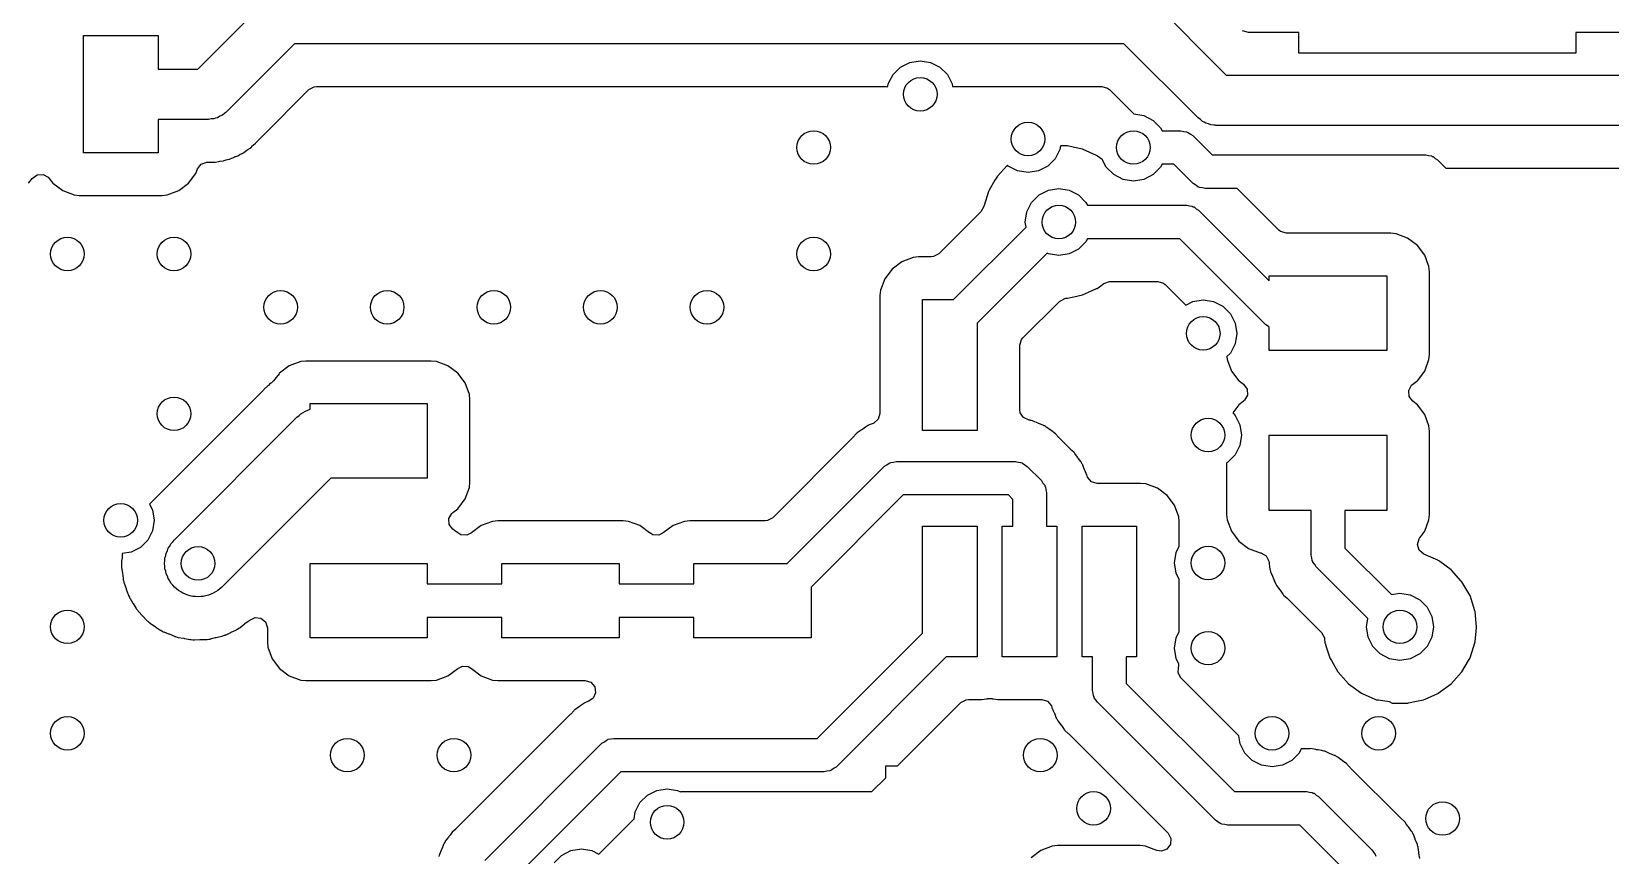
# Model space of a CAD drawing. Extents: x 0.02 to 3.58, y 0.03 to 1.97.
# Drawn here: x 1.058 to 1.799, y 1.143 to 1.529 of the extents above; entities that cross this region are included whole.
import ezdxf

# ---------------------------------------------------------------- set-up
doc = ezdxf.new("R2010")
doc.units = 0
doc.header["$MEASUREMENT"] = 0
doc.layers.add('BLACK', color=7, linetype='CONTINUOUS')

msp = doc.modelspace()

# ---------------------------------------------------------------- linework, layer by layer
at = {"layer": 'BLACK', "linetype": 'CONTINUOUS'}
for p, q in [((1.13623, 1.51181), (1.1682, 1.54378)), ((1.58378, 1.54378), (1.61855, 1.50902)), ((1.0825, 1.4725), (1.0825, 1.5275)), ((1.0825, 1.5275), (1.1175, 1.5275)), ((1.1175, 1.5275), (1.1175, 1.51181)), ((1.6289, 1.52904), (1.62622, 1.52982)), ((1.65252, 1.52904), (1.6289, 1.52904)), ((1.65252, 1.51929), (1.65252, 1.52904)), ((1.815, 1.52904), (1.78244, 1.52904)), ((1.78244, 1.52904), (1.78244, 1.51929)), ((1.18145, 1.52362), (1.14947, 1.49165)), ((1.57054, 1.52362), (1.18145, 1.52362)), ((1.60531, 1.48885), (1.57054, 1.52362)), ((1.78244, 1.51929), (1.65252, 1.51929)), ((1.1175, 1.51181), (1.13623, 1.51181)), ((1.46226, 1.50926), (1.46574, 1.51274)), ((1.46574, 1.51274), (1.47013, 1.51498)), ((1.47013, 1.51498), (1.475, 1.51575)), ((1.475, 1.51575), (1.47987, 1.51498)), ((1.47987, 1.51498), (1.48426, 1.51274)), ((1.48426, 1.51274), (1.48774, 1.50926)), ((1.18829, 1.50215), (1.19074, 1.50349)), ((1.19074, 1.50349), (1.19179, 1.5036)), ((1.19179, 1.5036), (1.45982, 1.5036)), ((1.45982, 1.5036), (1.46002, 1.50487)), ((1.46002, 1.50487), (1.46226, 1.50926)), ((1.48774, 1.50926), (1.48998, 1.50487)), ((1.48998, 1.50487), (1.49018, 1.5036)), ((1.49018, 1.5036), (1.56019, 1.5036)), ((1.56019, 1.5036), (1.56288, 1.50281)), ((1.61855, 1.50902), (1.8528, 1.50902)), ((1.16616, 1.48002), (1.18829, 1.50215)), ((1.56288, 1.50281), (1.5637, 1.50215)), ((1.5637, 1.50215), (1.57512, 1.49073)), ((1.14372, 1.48848), (1.14241, 1.48843)), ((1.14452, 1.48882), (1.14372, 1.48848)), ((1.14537, 1.48898), (1.14452, 1.48882)), ((1.14649, 1.48967), (1.14537, 1.48898)), ((1.14769, 1.49019), (1.14649, 1.48967)), ((1.14879, 1.49109), (1.14769, 1.49019)), ((1.14906, 1.49125), (1.14879, 1.49109)), ((1.14917, 1.4914), (1.14906, 1.49125)), ((1.14947, 1.49165), (1.14917, 1.4914)), ((1.57512, 1.49073), (1.57987, 1.48998)), ((1.57987, 1.48998), (1.58426, 1.48774)), ((1.60639, 1.48811), (1.60531, 1.48885)), ((1.14112, 1.48819), (1.1175, 1.48819)), ((1.1175, 1.48819), (1.1175, 1.4725)), ((1.14241, 1.48843), (1.14112, 1.48819)), ((1.58426, 1.48774), (1.58774, 1.48426)), ((1.58774, 1.48426), (1.58844, 1.48287)), ((1.58844, 1.48287), (1.59728, 1.48287)), ((1.59728, 1.48287), (1.59857, 1.48258)), ((1.59857, 1.48258), (1.59987, 1.48243)), ((1.59987, 1.48243), (1.60026, 1.48219)), ((1.60026, 1.48219), (1.6007, 1.48209)), ((1.6007, 1.48209), (1.60173, 1.48127)), ((1.60173, 1.48127), (1.60284, 1.48057)), ((1.60735, 1.48722), (1.60639, 1.48811)), ((1.60816, 1.4869), (1.60735, 1.48722)), ((1.60888, 1.48641), (1.60816, 1.4869)), ((1.61015, 1.4861), (1.60888, 1.48641)), ((1.61137, 1.48562), (1.61015, 1.4861)), ((1.61278, 1.48548), (1.61137, 1.48562)), ((1.61308, 1.48541), (1.61278, 1.48548)), ((1.61327, 1.48543), (1.61308, 1.48541)), ((1.61366, 1.48539), (1.61327, 1.48543)), ((1.8479, 1.48539), (1.61366, 1.48539)), ((1.15781, 1.47266), (1.15916, 1.4737)), ((1.15916, 1.4737), (1.15957, 1.47399)), ((1.15957, 1.47399), (1.16078, 1.47475)), ((1.16078, 1.47475), (1.16102, 1.4749)), ((1.16078, 1.47475), (1.16078, 1.47475)), ((1.16102, 1.4749), (1.16184, 1.47571)), ((1.16184, 1.47571), (1.16215, 1.47602)), ((1.16215, 1.47602), (1.16218, 1.47605)), ((1.16218, 1.47605), (1.1622, 1.47607)), ((1.1622, 1.47607), (1.16323, 1.47709)), ((1.16323, 1.47709), (1.16324, 1.4771)), ((1.16324, 1.4771), (1.16599, 1.47983)), ((1.16599, 1.47983), (1.16609, 1.47993)), ((1.16599, 1.47983), (1.16599, 1.47983)), ((1.16609, 1.47993), (1.16611, 1.47997)), ((1.16611, 1.47997), (1.16616, 1.48002)), ((1.54055, 1.47411), (1.53831, 1.46972)), ((1.54081, 1.47577), (1.54055, 1.47411)), ((1.54376, 1.47577), (1.54081, 1.47577)), ((1.54401, 1.47571), (1.54376, 1.47577)), ((1.54738, 1.475), (1.54401, 1.47571)), ((1.54401, 1.47571), (1.54401, 1.47571)), ((1.55111, 1.4742), (1.54738, 1.475)), ((1.55135, 1.4741), (1.55111, 1.4742)), ((1.55774, 1.47125), (1.55135, 1.4741)), ((1.55135, 1.4741), (1.55135, 1.4741)), ((1.60284, 1.48057), (1.61191, 1.4715)), ((1.1175, 1.4725), (1.0825, 1.4725)), ((1.13605, 1.46495), (1.13773, 1.46718)), ((1.13773, 1.46718), (1.14035, 1.46816)), ((1.14035, 1.46816), (1.1407, 1.46817)), ((1.1407, 1.46817), (1.14076, 1.46817)), ((1.14076, 1.46817), (1.14081, 1.46817)), ((1.14081, 1.46817), (1.14436, 1.46813)), ((1.14436, 1.46813), (1.14603, 1.46849)), ((1.14603, 1.46849), (1.14652, 1.46857)), ((1.14652, 1.46857), (1.14822, 1.46876)), ((1.14822, 1.46876), (1.14848, 1.46886)), ((1.14848, 1.46886), (1.14947, 1.4692)), ((1.14848, 1.46886), (1.14848, 1.46886)), ((1.14947, 1.4692), (1.15005, 1.46936)), ((1.15005, 1.46936), (1.15107, 1.46958)), ((1.15107, 1.46958), (1.15134, 1.46964)), ((1.15134, 1.46964), (1.15289, 1.47036)), ((1.15289, 1.47036), (1.15335, 1.47055)), ((1.15335, 1.47055), (1.15496, 1.47111)), ((1.15496, 1.47111), (1.1552, 1.47126)), ((1.1552, 1.47126), (1.15608, 1.47181)), ((1.1552, 1.47126), (1.1552, 1.47126)), ((1.15608, 1.47181), (1.15661, 1.4721)), ((1.15661, 1.4721), (1.15756, 1.47254)), ((1.15756, 1.47254), (1.15781, 1.47266)), ((1.15756, 1.47254), (1.15756, 1.47254)), ((1.51576, 1.46653), (1.51129, 1.46157)), ((1.51588, 1.46667), (1.51576, 1.46653)), ((1.51576, 1.46653), (1.51576, 1.46653)), ((1.51631, 1.46623), (1.51588, 1.46667)), ((1.5207, 1.464), (1.51631, 1.46623)), ((1.53482, 1.46623), (1.53043, 1.464)), ((1.53831, 1.46972), (1.53482, 1.46623)), ((1.55798, 1.47115), (1.55774, 1.47125)), ((1.55774, 1.47125), (1.55774, 1.47125)), ((1.55819, 1.47099), (1.55798, 1.47115)), ((1.5604, 1.46939), (1.55819, 1.47099)), ((1.55819, 1.47099), (1.55819, 1.47099)), ((1.56226, 1.46574), (1.5604, 1.46939)), ((1.58844, 1.46713), (1.58774, 1.46574)), ((1.59401, 1.46713), (1.58844, 1.46713)), ((1.60308, 1.45805), (1.59401, 1.46713)), ((1.61191, 1.4715), (1.71214, 1.4715)), ((1.71214, 1.4715), (1.71342, 1.4712)), ((1.71342, 1.4712), (1.71473, 1.47105)), ((1.71473, 1.47105), (1.71511, 1.47081)), ((1.71511, 1.47081), (1.71555, 1.47071)), ((1.71555, 1.47071), (1.71658, 1.46989)), ((1.71658, 1.46989), (1.71769, 1.46919)), ((1.71769, 1.46919), (1.72151, 1.46537)), ((1.0568, 1.4582), (1.05853, 1.46051)), ((1.05853, 1.46051), (1.06077, 1.46218)), ((1.06077, 1.46218), (1.06356, 1.46238)), ((1.06356, 1.46238), (1.06601, 1.46104)), ((1.06601, 1.46104), (1.06647, 1.46051)), ((1.06647, 1.46051), (1.0682, 1.4582)), ((1.1318, 1.4582), (1.13524, 1.46279)), ((1.13524, 1.46279), (1.13605, 1.46495)), ((1.51005, 1.45966), (1.50734, 1.45497)), ((1.5109, 1.46114), (1.51005, 1.45966)), ((1.51129, 1.46157), (1.5109, 1.46114)), ((1.52557, 1.46323), (1.5207, 1.464)), ((1.53043, 1.464), (1.52557, 1.46323)), ((1.56574, 1.46226), (1.56226, 1.46574)), ((1.57013, 1.46002), (1.56574, 1.46226)), ((1.575, 1.45925), (1.57013, 1.46002)), ((1.57987, 1.46002), (1.575, 1.45925)), ((1.58426, 1.46226), (1.57987, 1.46002)), ((1.58774, 1.46574), (1.58426, 1.46226)), ((1.72151, 1.46537), (1.83756, 1.46537)), ((1.0682, 1.4582), (1.07279, 1.45476)), ((1.07279, 1.45476), (1.07816, 1.45275)), ((1.07816, 1.45275), (1.0806, 1.45248)), ((1.0806, 1.45248), (1.1194, 1.45248)), ((1.1194, 1.45248), (1.12184, 1.45275)), ((1.12184, 1.45275), (1.12721, 1.45476)), ((1.12721, 1.45476), (1.1318, 1.4582)), ((1.50705, 1.45434), (1.50493, 1.44781)), ((1.50714, 1.45463), (1.50705, 1.45434)), ((1.50734, 1.45497), (1.50714, 1.45463)), ((1.52726, 1.44926), (1.53074, 1.45274)), ((1.53074, 1.45274), (1.53513, 1.45498)), ((1.53513, 1.45498), (1.54, 1.45575)), ((1.54, 1.45575), (1.54487, 1.45498)), ((1.54487, 1.45498), (1.54926, 1.45274)), ((1.54926, 1.45274), (1.55274, 1.44926)), ((1.60419, 1.45735), (1.60308, 1.45805)), ((1.60522, 1.45653), (1.60419, 1.45735)), ((1.60566, 1.45643), (1.60522, 1.45653)), ((1.60605, 1.45619), (1.60566, 1.45643)), ((1.60735, 1.45604), (1.60605, 1.45619)), ((1.60863, 1.45575), (1.60735, 1.45604)), ((1.6237, 1.45575), (1.60863, 1.45575)), ((1.64321, 1.43624), (1.6237, 1.45575)), ((1.50347, 1.44485), (1.48372, 1.42509)), ((1.5048, 1.4473), (1.50347, 1.44485)), ((1.50482, 1.44748), (1.5048, 1.4473)), ((1.50493, 1.44781), (1.50482, 1.44748)), ((1.52425, 1.44), (1.52502, 1.44487)), ((1.52502, 1.44487), (1.52726, 1.44926)), ((1.55274, 1.44926), (1.55344, 1.44787)), ((1.55344, 1.44787), (1.60001, 1.44787)), ((1.60001, 1.44787), (1.6013, 1.44758)), ((1.6013, 1.44758), (1.6026, 1.44743)), ((1.6026, 1.44743), (1.60299, 1.44719)), ((1.60299, 1.44719), (1.60343, 1.44709)), ((1.60343, 1.44709), (1.60445, 1.44627)), ((1.60445, 1.44627), (1.60557, 1.44557)), ((1.60557, 1.44557), (1.63874, 1.4124)), ((1.49056, 1.40362), (1.52462, 1.43768)), ((1.52462, 1.43768), (1.52425, 1.44)), ((1.55274, 1.43074), (1.54926, 1.42726)), ((1.55344, 1.43213), (1.55274, 1.43074)), ((1.59674, 1.43213), (1.55344, 1.43213)), ((1.63717, 1.3917), (1.59674, 1.43213)), ((1.64404, 1.43557), (1.64321, 1.43624)), ((1.64672, 1.43478), (1.64404, 1.43557)), ((1.69575, 1.43478), (1.64672, 1.43478)), ((1.6982, 1.43452), (1.69575, 1.43478)), ((1.70357, 1.4325), (1.6982, 1.43452)), ((1.70816, 1.42907), (1.70357, 1.4325)), ((1.47176, 1.42338), (1.46639, 1.42136)), ((1.47421, 1.42364), (1.47176, 1.42338)), ((1.48021, 1.42364), (1.47421, 1.42364)), ((1.48126, 1.42376), (1.48021, 1.42364)), ((1.48372, 1.42509), (1.48126, 1.42376)), ((1.53453, 1.42533), (1.50169, 1.39249)), ((1.53513, 1.42502), (1.53453, 1.42533)), ((1.54, 1.42425), (1.53513, 1.42502)), ((1.54487, 1.42502), (1.54, 1.42425)), ((1.54926, 1.42726), (1.54487, 1.42502)), ((1.7116, 1.42448), (1.70816, 1.42907)), ((1.71361, 1.41911), (1.7116, 1.42448)), ((1.4618, 1.41792), (1.45836, 1.41333)), ((1.46639, 1.42136), (1.4618, 1.41792)), ((1.63874, 1.4124), (1.63874, 1.41476)), ((1.63874, 1.41476), (1.69386, 1.41476)), ((1.69386, 1.41476), (1.69386, 1.37976)), ((1.71388, 1.41666), (1.71361, 1.41911)), ((1.71388, 1.37787), (1.71388, 1.41666)), ((1.45635, 1.40797), (1.45608, 1.40552)), ((1.45836, 1.41333), (1.45635, 1.40797)), ((1.55111, 1.4058), (1.55529, 1.40766)), ((1.55529, 1.40766), (1.55774, 1.40875)), ((1.55774, 1.40875), (1.55798, 1.40885)), ((1.55774, 1.40875), (1.55774, 1.40875)), ((1.55798, 1.40885), (1.55905, 1.40963)), ((1.55905, 1.40963), (1.56115, 1.41116)), ((1.56115, 1.41116), (1.56379, 1.4121)), ((1.56379, 1.4121), (1.56407, 1.41211)), ((1.56407, 1.41211), (1.58639, 1.41211)), ((1.58639, 1.41211), (1.58907, 1.41132)), ((1.58907, 1.41132), (1.5899, 1.41065)), ((1.5899, 1.41065), (1.59954, 1.40101)), ((1.45608, 1.40552), (1.45608, 1.3501)), ((1.4761, 1.3422), (1.4761, 1.40362)), ((1.4761, 1.40362), (1.49056, 1.40362)), ((1.52317, 1.38565), (1.5403, 1.40278)), ((1.5403, 1.40278), (1.54276, 1.40412)), ((1.54276, 1.40412), (1.54329, 1.40421)), ((1.54329, 1.40421), (1.5435, 1.40423)), ((1.5435, 1.40423), (1.54376, 1.40423)), ((1.54376, 1.40423), (1.54401, 1.40429)), ((1.54401, 1.40429), (1.54699, 1.40492)), ((1.54401, 1.40429), (1.54401, 1.40429)), ((1.54699, 1.40492), (1.55111, 1.4058)), ((1.59954, 1.40101), (1.60286, 1.40271)), ((1.60286, 1.40271), (1.60773, 1.40348)), ((1.60773, 1.40348), (1.6126, 1.40271)), ((1.6126, 1.40271), (1.61699, 1.40047)), ((1.61699, 1.40047), (1.62047, 1.39699)), ((1.50169, 1.39249), (1.50169, 1.3422)), ((1.62047, 1.39699), (1.62271, 1.3926)), ((1.62271, 1.3926), (1.62348, 1.38773)), ((1.52171, 1.38214), (1.5225, 1.38482)), ((1.5225, 1.38482), (1.52317, 1.38565)), ((1.62348, 1.38773), (1.62271, 1.38286)), ((1.63828, 1.391), (1.63717, 1.3917)), ((1.63874, 1.39063), (1.63828, 1.391)), ((1.63874, 1.37976), (1.63874, 1.39063)), ((1.52171, 1.35197), (1.52171, 1.38214)), ((1.62047, 1.37847), (1.61883, 1.37684)), ((1.62271, 1.38286), (1.62047, 1.37847)), ((1.69386, 1.37976), (1.63874, 1.37976)), ((1.71361, 1.37542), (1.71388, 1.37787)), ((1.17909, 1.3725), (1.1745, 1.36907)), ((1.18446, 1.37452), (1.17909, 1.3725)), ((1.1869, 1.37478), (1.18446, 1.37452)), ((1.24569, 1.37478), (1.1869, 1.37478)), ((1.24814, 1.37452), (1.24569, 1.37478)), ((1.25351, 1.3725), (1.24814, 1.37452)), ((1.2581, 1.36907), (1.25351, 1.3725)), ((1.61883, 1.37684), (1.61899, 1.37542)), ((1.61899, 1.37542), (1.621, 1.37005)), ((1.621, 1.37005), (1.62444, 1.36546)), ((1.70816, 1.36546), (1.7116, 1.37005)), ((1.7116, 1.37005), (1.71361, 1.37542)), ((1.16907, 1.36313), (1.16707, 1.36133)), ((1.16926, 1.36331), (1.16907, 1.36313)), ((1.16983, 1.36388), (1.16926, 1.36331)), ((1.17046, 1.36439), (1.16983, 1.36388)), ((1.17066, 1.36456), (1.17046, 1.36439)), ((1.17172, 1.36551), (1.17066, 1.36456)), ((1.17237, 1.36622), (1.17172, 1.36551)), ((1.17429, 1.36878), (1.17237, 1.36622)), ((1.1745, 1.36907), (1.17429, 1.36878)), ((1.26154, 1.36448), (1.2581, 1.36907)), ((1.26355, 1.35911), (1.26154, 1.36448)), ((1.62444, 1.36546), (1.62472, 1.36525)), ((1.62472, 1.36525), (1.62472, 1.36525)), ((1.62472, 1.36525), (1.62661, 1.36383)), ((1.62661, 1.36383), (1.62829, 1.36159)), ((1.70411, 1.36092), (1.70545, 1.36337)), ((1.70545, 1.36337), (1.70598, 1.36383)), ((1.70598, 1.36383), (1.70788, 1.36525)), ((1.70788, 1.36525), (1.70816, 1.36546)), ((1.70788, 1.36525), (1.70788, 1.36525)), ((1.16624, 1.36029), (1.11357, 1.30762)), ((1.16675, 1.36088), (1.16624, 1.36029)), ((1.16692, 1.36112), (1.16675, 1.36088)), ((1.16707, 1.36133), (1.16692, 1.36112)), ((1.16692, 1.36112), (1.16692, 1.36112)), ((1.26382, 1.35666), (1.26355, 1.35911)), ((1.26382, 1.31787), (1.26382, 1.35666)), ((1.62661, 1.35589), (1.62504, 1.35471)), ((1.62714, 1.35635), (1.62661, 1.35589)), ((1.62849, 1.35881), (1.62714, 1.35635)), ((1.62829, 1.36159), (1.62849, 1.35881)), ((1.70431, 1.35813), (1.70411, 1.36092)), ((1.70598, 1.35589), (1.70431, 1.35813)), ((1.70756, 1.35471), (1.70598, 1.35589)), ((1.12516, 1.2909), (1.18266, 1.3484)), ((1.18266, 1.3484), (1.18367, 1.34913)), ((1.18367, 1.34913), (1.18454, 1.35)), ((1.18454, 1.35), (1.18565, 1.35057)), ((1.18565, 1.35057), (1.18665, 1.3513)), ((1.18665, 1.3513), (1.18783, 1.35168)), ((1.18783, 1.35168), (1.1888, 1.35217)), ((1.1888, 1.35217), (1.1888, 1.35476)), ((1.1888, 1.35476), (1.2438, 1.35476)), ((1.2438, 1.35476), (1.2438, 1.31976)), ((1.45608, 1.3501), (1.4553, 1.34741)), ((1.52193, 1.35052), (1.52171, 1.35197)), ((1.52347, 1.34819), (1.52193, 1.35052)), ((1.52603, 1.34705), (1.52347, 1.34819)), ((1.62444, 1.35426), (1.62157, 1.35043)), ((1.62157, 1.35043), (1.62274, 1.34926)), ((1.62274, 1.34926), (1.62498, 1.34487)), ((1.62504, 1.35471), (1.62444, 1.35426)), ((1.70816, 1.35426), (1.70756, 1.35471)), ((1.7116, 1.34967), (1.70816, 1.35426)), ((1.71361, 1.3443), (1.7116, 1.34967)), ((1.44502, 1.34062), (1.44359, 1.33901)), ((1.44522, 1.34084), (1.44502, 1.34062)), ((1.44502, 1.34062), (1.44502, 1.34062)), ((1.44546, 1.34101), (1.44522, 1.34084)), ((1.44729, 1.34227), (1.44546, 1.34101)), ((1.44546, 1.34101), (1.44546, 1.34101)), ((1.4475, 1.34242), (1.44729, 1.34227)), ((1.44803, 1.34283), (1.4475, 1.34242)), ((1.44926, 1.34377), (1.44803, 1.34283)), ((1.4495, 1.34395), (1.44926, 1.34377)), ((1.44926, 1.34377), (1.44926, 1.34377)), ((1.44977, 1.34407), (1.4495, 1.34395)), ((1.44986, 1.34412), (1.44977, 1.34407)), ((1.45044, 1.34445), (1.44986, 1.34412)), ((1.45053, 1.3445), (1.45044, 1.34445)), ((1.45078, 1.34466), (1.45053, 1.3445)), ((1.45106, 1.34477), (1.45078, 1.34466)), ((1.45288, 1.34546), (1.45106, 1.34477)), ((1.45106, 1.34477), (1.45106, 1.34477)), ((1.45318, 1.34558), (1.45288, 1.34546)), ((1.4553, 1.34741), (1.45318, 1.34558)), ((1.50169, 1.3422), (1.4761, 1.3422)), ((1.52659, 1.34698), (1.52603, 1.34705)), ((1.52687, 1.34687), (1.52659, 1.34698)), ((1.52697, 1.34684), (1.52687, 1.34687)), ((1.52761, 1.34666), (1.52697, 1.34684)), ((1.52771, 1.34663), (1.52761, 1.34666)), ((1.52801, 1.34658), (1.52771, 1.34663)), ((1.5303, 1.34554), (1.52801, 1.34658)), ((1.53054, 1.34544), (1.5303, 1.34554)), ((1.53261, 1.34464), (1.53054, 1.34544)), ((1.53288, 1.34453), (1.53261, 1.34464)), ((1.53261, 1.34464), (1.53261, 1.34464)), ((1.53313, 1.34436), (1.53288, 1.34453)), ((1.53322, 1.34431), (1.53313, 1.34436)), ((1.5338, 1.34398), (1.53322, 1.34431)), ((1.53389, 1.34392), (1.5338, 1.34398)), ((1.53416, 1.3438), (1.53389, 1.34392)), ((1.5344, 1.34361), (1.53416, 1.3438)), ((1.53614, 1.34225), (1.5344, 1.34361)), ((1.53635, 1.34209), (1.53614, 1.34225)), ((1.53841, 1.34065), (1.53635, 1.34209)), ((1.53984, 1.33901), (1.53841, 1.34065)), ((1.62498, 1.34487), (1.62575, 1.34)), ((1.71388, 1.34186), (1.71361, 1.3443)), ((1.71388, 1.30267), (1.71388, 1.34186)), ((1.44339, 1.3388), (1.40582, 1.30124)), ((1.44359, 1.33901), (1.44339, 1.3388)), ((1.53991, 1.33893), (1.53984, 1.33901)), ((1.54014, 1.33868), (1.53991, 1.33893)), ((1.54534, 1.33348), (1.54014, 1.33868)), ((1.54554, 1.33328), (1.54534, 1.33348)), ((1.54704, 1.33195), (1.54554, 1.33328)), ((1.62498, 1.33513), (1.62274, 1.33074)), ((1.62575, 1.34), (1.62498, 1.33513)), ((1.63874, 1.30457), (1.63874, 1.33996)), ((1.63874, 1.33996), (1.69386, 1.33996)), ((1.69386, 1.33996), (1.69386, 1.30457)), ((1.45824, 1.32534), (1.45936, 1.32604)), ((1.45936, 1.32604), (1.46038, 1.32686)), ((1.46038, 1.32686), (1.46083, 1.32696)), ((1.46083, 1.32696), (1.46121, 1.3272)), ((1.46121, 1.3272), (1.46252, 1.32735)), ((1.46252, 1.32735), (1.4638, 1.32764)), ((1.4638, 1.32764), (1.51962, 1.32764)), ((1.51962, 1.32764), (1.5209, 1.32734)), ((1.5209, 1.32734), (1.52221, 1.3272)), ((1.52221, 1.3272), (1.52259, 1.32695)), ((1.52259, 1.32695), (1.52303, 1.32685)), ((1.52303, 1.32685), (1.52406, 1.32603)), ((1.52406, 1.32603), (1.52517, 1.32533)), ((1.54738, 1.33165), (1.54704, 1.33195)), ((1.54755, 1.33141), (1.54738, 1.33165)), ((1.5488, 1.32958), (1.54755, 1.33141)), ((1.54755, 1.33141), (1.54755, 1.33141)), ((1.54895, 1.32937), (1.5488, 1.32958)), ((1.54906, 1.32923), (1.54895, 1.32937)), ((1.5503, 1.32761), (1.54906, 1.32923)), ((1.55048, 1.32737), (1.5503, 1.32761)), ((1.5503, 1.32761), (1.5503, 1.32761)), ((1.55061, 1.3271), (1.55048, 1.32737)), ((1.55066, 1.32701), (1.55061, 1.3271)), ((1.55098, 1.32643), (1.55066, 1.32701)), ((1.55103, 1.32634), (1.55098, 1.32643)), ((1.5512, 1.32609), (1.55103, 1.32634)), ((1.55131, 1.32581), (1.5512, 1.32609)), ((1.55209, 1.32374), (1.55131, 1.32581)), ((1.55131, 1.32581), (1.55131, 1.32581)), ((1.61926, 1.32726), (1.61872, 1.32699)), ((1.61872, 1.32699), (1.61872, 1.30267)), ((1.62274, 1.33074), (1.61926, 1.32726)), ((1.19857, 1.31976), (1.14743, 1.26863)), ((1.2438, 1.31976), (1.19857, 1.31976)), ((1.41266, 1.27976), (1.45824, 1.32534)), ((1.52517, 1.32533), (1.53188, 1.31863)), ((1.53188, 1.31863), (1.53257, 1.31751)), ((1.55219, 1.3235), (1.55209, 1.32374)), ((1.55282, 1.32205), (1.55219, 1.3235)), ((1.5532, 1.32119), (1.55282, 1.32205)), ((1.55325, 1.3209), (1.5532, 1.32119)), ((1.55326, 1.32087), (1.55325, 1.3209)), ((1.5535, 1.32024), (1.55326, 1.32087)), ((1.55533, 1.31813), (1.5535, 1.32024)), ((1.55801, 1.31734), (1.55533, 1.31813)), ((1.26154, 1.31005), (1.26355, 1.31542)), ((1.26355, 1.31542), (1.26382, 1.31787)), ((1.46706, 1.31189), (1.4238, 1.26863)), ((1.51634, 1.31189), (1.46706, 1.31189)), ((1.51843, 1.30981), (1.51634, 1.31189)), ((1.53257, 1.31751), (1.53339, 1.31649)), ((1.53339, 1.31649), (1.53349, 1.31604)), ((1.53349, 1.31604), (1.53374, 1.31566)), ((1.53374, 1.31566), (1.53388, 1.31435)), ((1.53388, 1.31435), (1.53417, 1.31307)), ((1.53417, 1.31307), (1.53417, 1.29732)), ((1.57839, 1.31734), (1.55801, 1.31734)), ((1.58084, 1.31708), (1.57839, 1.31734)), ((1.58621, 1.31506), (1.58084, 1.31708)), ((1.5908, 1.31162), (1.58621, 1.31506)), ((1.59424, 1.30704), (1.5908, 1.31162)), ((1.11357, 1.30762), (1.11498, 1.30487)), ((1.11498, 1.30487), (1.11575, 1.3)), ((1.25526, 1.30327), (1.25579, 1.30373)), ((1.25579, 1.30373), (1.2581, 1.30546)), ((1.2581, 1.30546), (1.26154, 1.31005)), ((1.51843, 1.29732), (1.51843, 1.30981)), ((1.59625, 1.30167), (1.59424, 1.30704)), ((1.65843, 1.30457), (1.63874, 1.30457)), ((1.65843, 1.2837), (1.65843, 1.30457)), ((1.69386, 1.30457), (1.67417, 1.30457)), ((1.67417, 1.30457), (1.67417, 1.28696)), ((1.11575, 1.3), (1.11498, 1.29513)), ((1.25392, 1.30082), (1.25526, 1.30327)), ((1.25412, 1.29803), (1.25392, 1.30082)), ((1.25579, 1.29579), (1.25412, 1.29803)), ((1.26909, 1.2975), (1.2645, 1.29407)), ((1.27446, 1.29952), (1.26909, 1.2975)), ((1.2769, 1.29978), (1.27446, 1.29952)), ((1.33569, 1.29978), (1.2769, 1.29978)), ((1.33814, 1.29952), (1.33569, 1.29978)), ((1.34351, 1.2975), (1.33814, 1.29952)), ((1.3481, 1.29407), (1.34351, 1.2975)), ((1.35909, 1.2975), (1.3545, 1.29407)), ((1.36446, 1.29952), (1.35909, 1.2975)), ((1.3669, 1.29978), (1.36446, 1.29952)), ((1.40232, 1.29978), (1.3669, 1.29978)), ((1.40337, 1.2999), (1.40232, 1.29978)), ((1.40582, 1.30124), (1.40337, 1.2999)), ((1.4761, 1.24704), (1.4761, 1.29732)), ((1.4761, 1.29732), (1.50169, 1.29732)), ((1.50169, 1.29732), (1.50169, 1.23591)), ((1.5135, 1.23591), (1.5135, 1.29732)), ((1.5135, 1.29732), (1.51843, 1.29732)), ((1.53417, 1.29732), (1.53909, 1.29732)), ((1.53909, 1.29732), (1.53909, 1.23591)), ((1.55091, 1.23591), (1.55091, 1.29732)), ((1.55091, 1.29732), (1.5765, 1.29732)), ((1.5765, 1.29732), (1.5765, 1.23591)), ((1.59652, 1.29922), (1.59625, 1.30167)), ((1.59652, 1.2878), (1.59652, 1.29922)), ((1.61872, 1.30267), (1.61899, 1.30022)), ((1.61899, 1.30022), (1.621, 1.29485)), ((1.7116, 1.29485), (1.71361, 1.30022)), ((1.71361, 1.30022), (1.71388, 1.30267)), ((1.11274, 1.29074), (1.10926, 1.28726)), ((1.11498, 1.29513), (1.11274, 1.29074)), ((1.123, 1.28792), (1.12356, 1.28902)), ((1.12356, 1.28902), (1.12444, 1.2899)), ((1.12444, 1.2899), (1.12516, 1.2909)), ((1.25655, 1.29523), (1.25579, 1.29579)), ((1.2581, 1.29407), (1.25655, 1.29523)), ((1.25812, 1.29409), (1.2581, 1.29407)), ((1.25957, 1.29316), (1.25812, 1.29409)), ((1.26235, 1.29296), (1.25957, 1.29316)), ((1.26446, 1.29411), (1.26235, 1.29296)), ((1.2645, 1.29407), (1.26446, 1.29411)), ((1.34812, 1.29409), (1.3481, 1.29407)), ((1.34957, 1.29316), (1.34812, 1.29409)), ((1.35235, 1.29296), (1.34957, 1.29316)), ((1.35446, 1.29411), (1.35235, 1.29296)), ((1.3545, 1.29407), (1.35446, 1.29411)), ((1.621, 1.29485), (1.62444, 1.29027)), ((1.62444, 1.29027), (1.62903, 1.28683)), ((1.70823, 1.28866), (1.70899, 1.29135)), ((1.70905, 1.28599), (1.70823, 1.28866)), ((1.70899, 1.29135), (1.70922, 1.29168)), ((1.70922, 1.29168), (1.70934, 1.29184)), ((1.70934, 1.29184), (1.7116, 1.29485)), ((1.10062, 1.28244), (1.10044, 1.28079)), ((1.10064, 1.2827), (1.10062, 1.28244)), ((1.10072, 1.28437), (1.10064, 1.2827)), ((1.10487, 1.28502), (1.10072, 1.28437)), ((1.10926, 1.28726), (1.10487, 1.28502)), ((1.12075, 1.28223), (1.12113, 1.28341)), ((1.12075, 1.28099), (1.12075, 1.28223)), ((1.12113, 1.28341), (1.12132, 1.28463)), ((1.12132, 1.28463), (1.12188, 1.28573)), ((1.12188, 1.28573), (1.12227, 1.28691)), ((1.12227, 1.28691), (1.123, 1.28792)), ((1.59425, 1.28), (1.59502, 1.28487)), ((1.59502, 1.28487), (1.59652, 1.2878)), ((1.62903, 1.28683), (1.6344, 1.28481)), ((1.6344, 1.28481), (1.63471, 1.28478)), ((1.63471, 1.28478), (1.63475, 1.28477)), ((1.63475, 1.28477), (1.63718, 1.28338)), ((1.63718, 1.28338), (1.63849, 1.2808)), ((1.65872, 1.28242), (1.65843, 1.2837)), ((1.65886, 1.28111), (1.65872, 1.28242)), ((1.6591, 1.28073), (1.65886, 1.28111)), ((1.67417, 1.28696), (1.69602, 1.26512)), ((1.71117, 1.28418), (1.70905, 1.28599)), ((1.71774, 1.28125), (1.71117, 1.28418)), ((1.71775, 1.28125), (1.71774, 1.28125)), ((1.71798, 1.28115), (1.71775, 1.28125)), ((1.71819, 1.28099), (1.71798, 1.28115)), ((1.10044, 1.28079), (1.10033, 1.27976)), ((1.10033, 1.27976), (1.10036, 1.27951)), ((1.10036, 1.27951), (1.10036, 1.27951)), ((1.10036, 1.27951), (1.10039, 1.27921)), ((1.10041, 1.27843), (1.10038, 1.27788)), ((1.10038, 1.27788), (1.10081, 1.27522)), ((1.10039, 1.27921), (1.10041, 1.27843)), ((1.10081, 1.27522), (1.10084, 1.27497)), ((1.10084, 1.27497), (1.10093, 1.27412)), ((1.10093, 1.27412), (1.10109, 1.2726)), ((1.12055, 1.27976), (1.12075, 1.28099)), ((1.12075, 1.27854), (1.12055, 1.27976)), ((1.12075, 1.2773), (1.12075, 1.27854)), ((1.12113, 1.27612), (1.12075, 1.2773)), ((1.12132, 1.2749), (1.12113, 1.27612)), ((1.12188, 1.27379), (1.12132, 1.2749)), ((1.12227, 1.27261), (1.12188, 1.27379)), ((1.1888, 1.24476), (1.1888, 1.27976)), ((1.1888, 1.27976), (1.2438, 1.27976)), ((1.2438, 1.27976), (1.2438, 1.27014)), ((1.2788, 1.27014), (1.2788, 1.27976)), ((1.2788, 1.27976), (1.3338, 1.27976)), ((1.3338, 1.27976), (1.3338, 1.27014)), ((1.3688, 1.27014), (1.3688, 1.27976)), ((1.3688, 1.27976), (1.41266, 1.27976)), ((1.59502, 1.27513), (1.59425, 1.28)), ((1.59652, 1.2722), (1.59502, 1.27513)), ((1.63849, 1.2808), (1.63867, 1.27975)), ((1.63867, 1.27975), (1.63871, 1.2795)), ((1.63871, 1.2795), (1.63901, 1.277)), ((1.63901, 1.277), (1.63912, 1.27672)), ((1.63912, 1.27672), (1.63914, 1.27662)), ((1.63914, 1.27662), (1.63932, 1.27597)), ((1.63932, 1.27597), (1.63935, 1.27587)), ((1.63935, 1.27587), (1.6394, 1.27558)), ((1.6394, 1.27558), (1.6402, 1.27376)), ((1.6402, 1.27376), (1.64041, 1.27328)), ((1.6592, 1.28029), (1.6591, 1.28073)), ((1.66002, 1.27926), (1.6592, 1.28029)), ((1.66072, 1.27814), (1.66002, 1.27926)), ((1.68488, 1.25398), (1.66072, 1.27814)), ((1.71871, 1.28062), (1.71819, 1.28099)), ((1.71819, 1.28099), (1.71819, 1.28099)), ((1.72407, 1.27673), (1.71871, 1.28062)), ((1.72424, 1.27653), (1.72407, 1.27673)), ((1.72876, 1.27151), (1.72424, 1.27653)), ((1.72424, 1.27653), (1.72424, 1.27653)), ((1.10109, 1.2726), (1.10112, 1.27229)), ((1.10112, 1.27229), (1.1012, 1.27204)), ((1.1012, 1.27204), (1.1012, 1.27204)), ((1.1012, 1.27204), (1.10129, 1.27176)), ((1.10129, 1.27176), (1.10147, 1.271)), ((1.10147, 1.271), (1.10152, 1.27073)), ((1.10152, 1.27073), (1.10156, 1.27046)), ((1.10156, 1.27046), (1.1025, 1.26801)), ((1.1025, 1.26801), (1.10252, 1.26794)), ((1.10252, 1.26794), (1.10261, 1.2677)), ((1.10261, 1.2677), (1.10344, 1.26514)), ((1.123, 1.27161), (1.12227, 1.27261)), ((1.12356, 1.27051), (1.123, 1.27161)), ((1.12444, 1.26963), (1.12356, 1.27051)), ((1.12516, 1.26863), (1.12444, 1.26963)), ((1.12617, 1.2679), (1.12516, 1.26863)), ((1.12704, 1.26702), (1.12617, 1.2679)), ((1.12815, 1.26646), (1.12704, 1.26702)), ((1.12915, 1.26573), (1.12815, 1.26646)), ((1.14445, 1.26646), (1.14345, 1.26573)), ((1.14556, 1.26702), (1.14445, 1.26646)), ((1.14643, 1.2679), (1.14556, 1.26702)), ((1.14743, 1.26863), (1.14643, 1.2679)), ((1.2438, 1.27014), (1.2788, 1.27014)), ((1.3338, 1.27014), (1.3688, 1.27014)), ((1.4238, 1.26863), (1.4238, 1.24476)), ((1.59652, 1.2478), (1.59652, 1.2722)), ((1.64041, 1.27328), (1.64051, 1.27304)), ((1.64051, 1.27304), (1.6414, 1.27068)), ((1.6414, 1.27068), (1.64157, 1.27044)), ((1.64157, 1.27044), (1.64162, 1.27034)), ((1.64162, 1.27034), (1.64194, 1.26976)), ((1.64194, 1.26976), (1.64199, 1.26967)), ((1.64199, 1.26967), (1.64211, 1.2694)), ((1.64211, 1.2694), (1.64363, 1.26742)), ((1.64363, 1.26742), (1.64364, 1.2674)), ((1.64364, 1.2674), (1.6438, 1.26719)), ((1.6438, 1.26719), (1.64505, 1.26537)), ((1.7291, 1.27114), (1.72876, 1.27151)), ((1.73091, 1.26801), (1.7291, 1.27114)), ((1.73271, 1.26487), (1.73091, 1.26801)), ((1.10344, 1.26514), (1.10361, 1.26485)), ((1.10361, 1.26485), (1.10372, 1.26466)), ((1.10372, 1.26466), (1.10406, 1.26395)), ((1.10406, 1.26395), (1.10416, 1.26368)), ((1.10416, 1.26368), (1.10416, 1.26368)), ((1.10416, 1.26368), (1.10425, 1.26344)), ((1.10425, 1.26344), (1.1044, 1.26322)), ((1.1044, 1.26322), (1.10572, 1.26118)), ((1.10572, 1.26118), (1.10586, 1.26096)), ((1.10586, 1.26096), (1.1072, 1.25862)), ((1.13033, 1.26535), (1.12915, 1.26573)), ((1.13143, 1.26479), (1.13033, 1.26535)), ((1.13266, 1.26459), (1.13143, 1.26479)), ((1.13384, 1.26421), (1.13266, 1.26459)), ((1.13507, 1.26421), (1.13384, 1.26421)), ((1.1363, 1.26402), (1.13507, 1.26421)), ((1.13752, 1.26421), (1.1363, 1.26402)), ((1.13876, 1.26421), (1.13752, 1.26421)), ((1.13994, 1.26459), (1.13876, 1.26421)), ((1.14117, 1.26479), (1.13994, 1.26459)), ((1.14227, 1.26535), (1.14117, 1.26479)), ((1.14345, 1.26573), (1.14227, 1.26535)), ((1.64505, 1.26537), (1.64505, 1.26537)), ((1.64505, 1.26537), (1.64522, 1.26512)), ((1.64522, 1.26512), (1.64545, 1.26492)), ((1.64545, 1.26492), (1.64545, 1.26492)), ((1.64545, 1.26492), (1.64705, 1.26349)), ((1.64705, 1.26349), (1.64726, 1.26329)), ((1.64726, 1.26329), (1.6632, 1.24735)), ((1.69602, 1.26512), (1.7, 1.26575)), ((1.7, 1.26575), (1.70487, 1.26498)), ((1.70487, 1.26498), (1.70926, 1.26274)), ((1.70926, 1.26274), (1.71274, 1.25926)), ((1.71274, 1.25926), (1.71498, 1.25487)), ((1.73286, 1.26463), (1.73271, 1.26487)), ((1.73518, 1.25748), (1.73286, 1.26463)), ((1.1072, 1.25862), (1.10738, 1.25843)), ((1.10738, 1.25843), (1.10738, 1.25843)), ((1.10738, 1.25843), (1.10757, 1.25821)), ((1.10757, 1.25821), (1.10805, 1.2576)), ((1.10805, 1.2576), (1.10818, 1.25739)), ((1.10818, 1.25739), (1.10835, 1.25713)), ((1.10835, 1.25713), (1.11025, 1.25523)), ((1.11025, 1.25523), (1.11043, 1.25504)), ((1.11043, 1.25504), (1.11223, 1.25304)), ((1.11223, 1.25304), (1.11244, 1.25288)), ((1.11244, 1.25288), (1.11244, 1.25288)), ((1.11244, 1.25288), (1.11268, 1.25271)), ((1.11268, 1.25271), (1.11327, 1.25221)), ((1.11327, 1.25221), (1.11367, 1.25181)), ((1.11367, 1.25181), (1.11388, 1.25167)), ((1.11388, 1.25167), (1.11388, 1.25167)), ((1.11388, 1.25167), (1.11592, 1.25035)), ((1.15819, 1.25145), (1.1583, 1.25153)), ((1.1583, 1.25153), (1.15931, 1.25227)), ((1.15931, 1.25227), (1.16015, 1.25288)), ((1.16015, 1.25288), (1.16036, 1.25304)), ((1.16015, 1.25288), (1.16015, 1.25288)), ((1.16036, 1.25304), (1.16051, 1.2532)), ((1.16051, 1.2532), (1.16302, 1.2544)), ((1.16302, 1.2544), (1.16579, 1.25406)), ((1.16579, 1.25406), (1.16794, 1.25227)), ((1.16794, 1.25227), (1.16878, 1.24951)), ((1.2788, 1.25439), (1.2438, 1.25439)), ((1.2438, 1.25439), (1.2438, 1.24476)), ((1.2788, 1.24476), (1.2788, 1.25439)), ((1.3688, 1.25439), (1.3338, 1.25439)), ((1.3338, 1.25439), (1.3338, 1.24476)), ((1.3688, 1.24476), (1.3688, 1.25439)), ((1.68425, 1.25), (1.68488, 1.25398)), ((1.71498, 1.25487), (1.71575, 1.25)), ((1.73521, 1.25722), (1.73518, 1.25748)), ((1.73578, 1.25176), (1.73521, 1.25722)), ((1.73521, 1.25722), (1.73521, 1.25722)), ((1.73596, 1.25), (1.73578, 1.25176)), ((1.11592, 1.25035), (1.11614, 1.2502)), ((1.11614, 1.2502), (1.117, 1.24958)), ((1.117, 1.24958), (1.11832, 1.24862)), ((1.11832, 1.24862), (1.11855, 1.24851)), ((1.11855, 1.24851), (1.11855, 1.24851)), ((1.11855, 1.24851), (1.11882, 1.24839)), ((1.11882, 1.24839), (1.11951, 1.24802)), ((1.11951, 1.24802), (1.11997, 1.24772)), ((1.11997, 1.24772), (1.12021, 1.24763)), ((1.12021, 1.24763), (1.12021, 1.24763)), ((1.12021, 1.24763), (1.12249, 1.24675)), ((1.12249, 1.24675), (1.12272, 1.24665)), ((1.12272, 1.24665), (1.12519, 1.24556)), ((1.12519, 1.24556), (1.12544, 1.24551)), ((1.12544, 1.24551), (1.12544, 1.24551)), ((1.12544, 1.24551), (1.12573, 1.24544)), ((1.12573, 1.24544), (1.12647, 1.24522)), ((1.12647, 1.24522), (1.12699, 1.24502)), ((1.12699, 1.24502), (1.12965, 1.2446)), ((1.12965, 1.2446), (1.1299, 1.24456)), ((1.1299, 1.24456), (1.13254, 1.244)), ((1.14006, 1.244), (1.1406, 1.24411)), ((1.1406, 1.24411), (1.14137, 1.24421)), ((1.14137, 1.24421), (1.14167, 1.24423)), ((1.14167, 1.24423), (1.14193, 1.24424)), ((1.14167, 1.24423), (1.14167, 1.24423)), ((1.14193, 1.24424), (1.14218, 1.24431)), ((1.14218, 1.24431), (1.14453, 1.24494)), ((1.14218, 1.24431), (1.14218, 1.24431)), ((1.14453, 1.24494), (1.14478, 1.245)), ((1.14478, 1.245), (1.14534, 1.24512)), ((1.14534, 1.24512), (1.14741, 1.24556)), ((1.14741, 1.24556), (1.14765, 1.24566)), ((1.14765, 1.24567), (1.14792, 1.24578)), ((1.14765, 1.24566), (1.14765, 1.24567)), ((1.14792, 1.24578), (1.14865, 1.24604)), ((1.14865, 1.24604), (1.14894, 1.24612)), ((1.14894, 1.24612), (1.14919, 1.24619)), ((1.14894, 1.24612), (1.14894, 1.24612)), ((1.14919, 1.24619), (1.14942, 1.24631)), ((1.14942, 1.24631), (1.15159, 1.24741)), ((1.14942, 1.24631), (1.14942, 1.24631)), ((1.15159, 1.24741), (1.15182, 1.24752)), ((1.15182, 1.24752), (1.15404, 1.24851)), ((1.15404, 1.24851), (1.15428, 1.24862)), ((1.15404, 1.24851), (1.15404, 1.24851)), ((1.15428, 1.24862), (1.15449, 1.24877)), ((1.15449, 1.24877), (1.15473, 1.24894)), ((1.15449, 1.24877), (1.15449, 1.24877)), ((1.15473, 1.24894), (1.15539, 1.24935)), ((1.15539, 1.24935), (1.15548, 1.2494)), ((1.15548, 1.2494), (1.15589, 1.2496)), ((1.15589, 1.2496), (1.15609, 1.24976)), ((1.15609, 1.24976), (1.15798, 1.2513)), ((1.15609, 1.24976), (1.15609, 1.24976)), ((1.15798, 1.2513), (1.15819, 1.25145)), ((1.16878, 1.24951), (1.16878, 1.24287)), ((1.2438, 1.24476), (1.1888, 1.24476)), ((1.3338, 1.24476), (1.2788, 1.24476)), ((1.4238, 1.24476), (1.3688, 1.24476)), ((1.4267, 1.19764), (1.4761, 1.24704)), ((1.59425, 1.24), (1.59502, 1.24487)), ((1.59502, 1.24487), (1.59652, 1.2478)), ((1.6632, 1.24735), (1.66454, 1.2449)), ((1.66454, 1.2449), (1.66463, 1.24436)), ((1.66463, 1.24436), (1.66482, 1.24252)), ((1.68502, 1.24513), (1.68425, 1.25)), ((1.68726, 1.24074), (1.68502, 1.24513)), ((1.71498, 1.24513), (1.71274, 1.24074)), ((1.71575, 1.25), (1.71498, 1.24513)), ((1.73523, 1.243), (1.73594, 1.24974)), ((1.73594, 1.24974), (1.73596, 1.25)), ((1.13254, 1.244), (1.13309, 1.244)), ((1.13309, 1.244), (1.13387, 1.24394)), ((1.13387, 1.24394), (1.13442, 1.24385)), ((1.13442, 1.24385), (1.13468, 1.24386)), ((1.13468, 1.24386), (1.13711, 1.24399)), ((1.13468, 1.24386), (1.13468, 1.24386)), ((1.13711, 1.24399), (1.13737, 1.244)), ((1.13737, 1.244), (1.14006, 1.244)), ((1.16878, 1.24287), (1.16905, 1.24042)), ((1.16905, 1.24042), (1.17106, 1.23505)), ((1.59502, 1.23513), (1.59425, 1.24)), ((1.66482, 1.24252), (1.6649, 1.24228)), ((1.6649, 1.24228), (1.6649, 1.24228)), ((1.6649, 1.24228), (1.6656, 1.24013)), ((1.6656, 1.24013), (1.66714, 1.23537)), ((1.69074, 1.23726), (1.68726, 1.24074)), ((1.69513, 1.23502), (1.69074, 1.23726)), ((1.70926, 1.23726), (1.70487, 1.23502)), ((1.71274, 1.24074), (1.70926, 1.23726)), ((1.73286, 1.23537), (1.73518, 1.24252)), ((1.73518, 1.24252), (1.73523, 1.243)), ((1.17106, 1.23505), (1.1745, 1.23046)), ((1.1745, 1.23046), (1.17909, 1.22702)), ((1.25351, 1.22702), (1.2581, 1.23046)), ((1.2581, 1.23046), (1.25814, 1.23041)), ((1.25814, 1.23041), (1.26024, 1.23156)), ((1.26024, 1.23156), (1.26303, 1.23136)), ((1.26303, 1.23136), (1.26448, 1.23044)), ((1.26448, 1.23044), (1.2645, 1.23046)), ((1.2645, 1.23046), (1.26909, 1.22702)), ((1.48724, 1.23591), (1.43552, 1.18419)), ((1.50169, 1.23591), (1.48724, 1.23591)), ((1.53909, 1.23591), (1.5135, 1.23591)), ((1.55583, 1.23591), (1.55091, 1.23591)), ((1.55583, 1.22016), (1.55583, 1.23591)), ((1.5765, 1.23591), (1.57157, 1.23591)), ((1.57157, 1.23591), (1.57157, 1.22342)), ((1.59635, 1.23252), (1.59502, 1.23513)), ((1.59594, 1.22848), (1.59612, 1.23096)), ((1.59607, 1.23097), (1.59614, 1.23127)), ((1.59612, 1.23096), (1.59607, 1.23097)), ((1.59614, 1.23127), (1.59625, 1.23156)), ((1.59625, 1.23156), (1.59635, 1.23252)), ((1.66714, 1.23537), (1.66727, 1.23515)), ((1.66727, 1.23515), (1.66727, 1.23515)), ((1.66727, 1.23515), (1.66784, 1.23416)), ((1.66784, 1.23416), (1.6709, 1.22886)), ((1.7, 1.23425), (1.69513, 1.23502)), ((1.70487, 1.23502), (1.7, 1.23425)), ((1.7291, 1.22886), (1.73216, 1.23416)), ((1.73216, 1.23416), (1.73273, 1.23515)), ((1.73273, 1.23515), (1.73286, 1.23537)), ((1.73273, 1.23515), (1.73273, 1.23515)), ((1.17909, 1.22702), (1.18446, 1.22501)), ((1.18446, 1.22501), (1.1869, 1.22474)), ((1.1869, 1.22474), (1.24569, 1.22474)), ((1.24569, 1.22474), (1.24814, 1.22501)), ((1.24814, 1.22501), (1.25351, 1.22702)), ((1.26909, 1.22702), (1.27446, 1.22501)), ((1.27446, 1.22501), (1.2769, 1.22474)), ((1.2769, 1.22474), (1.31779, 1.22474)), ((1.31779, 1.22474), (1.32048, 1.22396)), ((1.32048, 1.22396), (1.32231, 1.22184)), ((1.57157, 1.22342), (1.62236, 1.17264)), ((1.59728, 1.22603), (1.59594, 1.22848)), ((1.62443, 1.19888), (1.59728, 1.22603)), ((1.6709, 1.22886), (1.67108, 1.22867)), ((1.67108, 1.22867), (1.67108, 1.22867)), ((1.67108, 1.22867), (1.67465, 1.2247)), ((1.67465, 1.2247), (1.67593, 1.22327)), ((1.67593, 1.22327), (1.68202, 1.21885)), ((1.71798, 1.21885), (1.72407, 1.22327)), ((1.72407, 1.22327), (1.72535, 1.2247)), ((1.72535, 1.2247), (1.72892, 1.22867)), ((1.72892, 1.22867), (1.7291, 1.22886)), ((1.72892, 1.22867), (1.72892, 1.22867)), ((1.31794, 1.21445), (1.31736, 1.21412)), ((1.31803, 1.2145), (1.31794, 1.21445)), ((1.31828, 1.21466), (1.31803, 1.2145)), ((1.31954, 1.21514), (1.31828, 1.21466)), ((1.31955, 1.21514), (1.31954, 1.21514)), ((1.32154, 1.21653), (1.31955, 1.21514)), ((1.3227, 1.21908), (1.32154, 1.21653)), ((1.32231, 1.22184), (1.3227, 1.21908)), ((1.49408, 1.21443), (1.49653, 1.21577)), ((1.49653, 1.21577), (1.49759, 1.21589)), ((1.49759, 1.21589), (1.50359, 1.21589)), ((1.50359, 1.21589), (1.50373, 1.2159)), ((1.50373, 1.2159), (1.50384, 1.21591)), ((1.50384, 1.21591), (1.50604, 1.21615)), ((1.50604, 1.21615), (1.50633, 1.21626)), ((1.50633, 1.21626), (1.50645, 1.21629)), ((1.50645, 1.21629), (1.50875, 1.21629)), ((1.50875, 1.21629), (1.50887, 1.21626)), ((1.50887, 1.21626), (1.50916, 1.21615)), ((1.50916, 1.21615), (1.51136, 1.21591)), ((1.51136, 1.21591), (1.51147, 1.2159)), ((1.51147, 1.2159), (1.51161, 1.21589)), ((1.51161, 1.21589), (1.53199, 1.21589)), ((1.53199, 1.21589), (1.53467, 1.2151)), ((1.53467, 1.2151), (1.5365, 1.21299)), ((1.55612, 1.21888), (1.55583, 1.22016)), ((1.55626, 1.21757), (1.55612, 1.21888)), ((1.55651, 1.21718), (1.55626, 1.21757)), ((1.55661, 1.21674), (1.55651, 1.21718)), ((1.55743, 1.21571), (1.55661, 1.21674)), ((1.55812, 1.2146), (1.55743, 1.21571)), ((1.61353, 1.1592), (1.55812, 1.2146)), ((1.68202, 1.21885), (1.68225, 1.21875)), ((1.68225, 1.21875), (1.68226, 1.21875)), ((1.68226, 1.21875), (1.68816, 1.21612)), ((1.68816, 1.21612), (1.68889, 1.2158)), ((1.68889, 1.2158), (1.68949, 1.21567)), ((1.68949, 1.21567), (1.69, 1.21575)), ((1.69, 1.21575), (1.69487, 1.21498)), ((1.69487, 1.21498), (1.69633, 1.21423)), ((1.70401, 1.21429), (1.70783, 1.2151)), ((1.70783, 1.2151), (1.71111, 1.2158)), ((1.71111, 1.2158), (1.71184, 1.21612)), ((1.71184, 1.21612), (1.71774, 1.21875)), ((1.71774, 1.21875), (1.71775, 1.21875)), ((1.71775, 1.21875), (1.71798, 1.21885)), ((1.31089, 1.2088), (1.25738, 1.15529)), ((1.31109, 1.20901), (1.31089, 1.2088)), ((1.31252, 1.21062), (1.31109, 1.20901)), ((1.31272, 1.21084), (1.31252, 1.21062)), ((1.31252, 1.21062), (1.31252, 1.21062)), ((1.31296, 1.21101), (1.31272, 1.21084)), ((1.31479, 1.21227), (1.31296, 1.21101)), ((1.31296, 1.21101), (1.31296, 1.21101)), ((1.315, 1.21242), (1.31479, 1.21227)), ((1.3158, 1.21303), (1.315, 1.21242)), ((1.31676, 1.21377), (1.3158, 1.21303)), ((1.317, 1.21395), (1.31676, 1.21377)), ((1.31676, 1.21377), (1.31676, 1.21377)), ((1.31727, 1.21407), (1.317, 1.21395)), ((1.31736, 1.21412), (1.31727, 1.21407)), ((1.46441, 1.18476), (1.49408, 1.21443)), ((1.5365, 1.21299), (1.53674, 1.21236)), ((1.53674, 1.21236), (1.53675, 1.21233)), ((1.53675, 1.21233), (1.5368, 1.21204)), ((1.5368, 1.21204), (1.53692, 1.21176)), ((1.53692, 1.21176), (1.53692, 1.21176)), ((1.53692, 1.21176), (1.53742, 1.21062)), ((1.53742, 1.21062), (1.53774, 1.2099)), ((1.53774, 1.2099), (1.53781, 1.20973)), ((1.53781, 1.20973), (1.53791, 1.20949)), ((1.53791, 1.20949), (1.5388, 1.20714)), ((1.5388, 1.20714), (1.53897, 1.20689)), ((1.69633, 1.21423), (1.70376, 1.21423)), ((1.70376, 1.21423), (1.70401, 1.21429)), ((1.70401, 1.21429), (1.70401, 1.21429)), ((1.53897, 1.20689), (1.53902, 1.2068)), ((1.53902, 1.2068), (1.53934, 1.20622)), ((1.53934, 1.20622), (1.53939, 1.20613)), ((1.53939, 1.20613), (1.53952, 1.20585)), ((1.53952, 1.20585), (1.54104, 1.20386)), ((1.54104, 1.20386), (1.54105, 1.20386)), ((1.54105, 1.20386), (1.5412, 1.20365)), ((1.5412, 1.20365), (1.54245, 1.20182)), ((1.54245, 1.20182), (1.54245, 1.20182)), ((1.54245, 1.20182), (1.54262, 1.20158)), ((1.54262, 1.20158), (1.54285, 1.20138)), ((1.54285, 1.20138), (1.54285, 1.20138)), ((1.54285, 1.20138), (1.54446, 1.19994)), ((1.54446, 1.19994), (1.54466, 1.19975)), ((1.54466, 1.19975), (1.59125, 1.15316)), ((1.27073, 1.14033), (1.32574, 1.19534)), ((1.32574, 1.19534), (1.32686, 1.19604)), ((1.32686, 1.19604), (1.32788, 1.19686)), ((1.32788, 1.19686), (1.32833, 1.19696)), ((1.32833, 1.19696), (1.32871, 1.1972)), ((1.32871, 1.1972), (1.33002, 1.19735)), ((1.33002, 1.19735), (1.3313, 1.19764)), ((1.3313, 1.19764), (1.4267, 1.19764)), ((1.62502, 1.19513), (1.62443, 1.19888)), ((1.62726, 1.19074), (1.62502, 1.19513)), ((1.65372, 1.19266), (1.65274, 1.19074)), ((1.65533, 1.19266), (1.65372, 1.19266)), ((1.65561, 1.19267), (1.65533, 1.19266)), ((1.65777, 1.19279), (1.65561, 1.19267)), ((1.65806, 1.19281), (1.65777, 1.19279)), ((1.65777, 1.19279), (1.65777, 1.19279)), ((1.66054, 1.19235), (1.65806, 1.19281)), ((1.66079, 1.19231), (1.66054, 1.19235)), ((1.66167, 1.19219), (1.66079, 1.19231)), ((1.63074, 1.18726), (1.62726, 1.19074)), ((1.63513, 1.18502), (1.63074, 1.18726)), ((1.64, 1.18425), (1.63513, 1.18502)), ((1.64487, 1.18502), (1.64, 1.18425)), ((1.64926, 1.18726), (1.64487, 1.18502)), ((1.65274, 1.19074), (1.64926, 1.18726)), ((1.66299, 1.19202), (1.66167, 1.19219)), ((1.66329, 1.19198), (1.66299, 1.19202)), ((1.66299, 1.19202), (1.66299, 1.19202)), ((1.66357, 1.19187), (1.66329, 1.19198)), ((1.66367, 1.19184), (1.66357, 1.19187)), ((1.66431, 1.19166), (1.66367, 1.19184)), ((1.66441, 1.19163), (1.66431, 1.19166)), ((1.6647, 1.19158), (1.66441, 1.19163)), ((1.66699, 1.19054), (1.6647, 1.19158)), ((1.66723, 1.19044), (1.66699, 1.19054)), ((1.6693, 1.18964), (1.66723, 1.19044)), ((1.66958, 1.18953), (1.6693, 1.18964)), ((1.6693, 1.18964), (1.6693, 1.18964)), ((1.66982, 1.18936), (1.66958, 1.18953)), ((1.66991, 1.18931), (1.66982, 1.18936)), ((1.67049, 1.18898), (1.66991, 1.18931)), ((1.67058, 1.18892), (1.67049, 1.18898)), ((1.67086, 1.1888), (1.67058, 1.18892)), ((1.67109, 1.18861), (1.67086, 1.1888)), ((1.67283, 1.18725), (1.67109, 1.18861)), ((1.67304, 1.18709), (1.67283, 1.18725)), ((1.6751, 1.18565), (1.67304, 1.18709)), ((1.6753, 1.18542), (1.6751, 1.18565)), ((1.6766, 1.18393), (1.6753, 1.18542)), ((1.6753, 1.18542), (1.6753, 1.18542)), ((1.33456, 1.18189), (1.28417, 1.1315)), ((1.42996, 1.18189), (1.33456, 1.18189)), ((1.43124, 1.18218), (1.42996, 1.18189)), ((1.43255, 1.18233), (1.43124, 1.18218)), ((1.43293, 1.18257), (1.43255, 1.18233)), ((1.43338, 1.18267), (1.43293, 1.18257)), ((1.4344, 1.18349), (1.43338, 1.18267)), ((1.43552, 1.18419), (1.4344, 1.18349)), ((1.45228, 1.17264), (1.4588, 1.17915)), ((1.4588, 1.17915), (1.4588, 1.18476)), ((1.4588, 1.18476), (1.46441, 1.18476)), ((1.67683, 1.18368), (1.6766, 1.18393)), ((1.70034, 1.16017), (1.67683, 1.18368)), ((1.34356, 1.16752), (1.34704, 1.17101)), ((1.34704, 1.17101), (1.35143, 1.17324)), ((1.35143, 1.17324), (1.3563, 1.17402)), ((1.3563, 1.17402), (1.36117, 1.17324)), ((1.36117, 1.17324), (1.36249, 1.17257)), ((1.36249, 1.17257), (1.3628, 1.17264)), ((1.3628, 1.17264), (1.45228, 1.17264)), ((1.62236, 1.17264), (1.65631, 1.17264)), ((1.65631, 1.17264), (1.65759, 1.17234)), ((1.65759, 1.17234), (1.6589, 1.1722)), ((1.6589, 1.1722), (1.65928, 1.17195)), ((1.65928, 1.17195), (1.65973, 1.17185)), ((1.65973, 1.17185), (1.66075, 1.17103)), ((1.66075, 1.17103), (1.66187, 1.17033)), ((1.66187, 1.17033), (1.68688, 1.14532)), ((1.3408, 1.15981), (1.34132, 1.16313)), ((1.34132, 1.16313), (1.34356, 1.16752)), ((1.25738, 1.15529), (1.25713, 1.15506)), ((1.32426, 1.14328), (1.3408, 1.15981)), ((1.61464, 1.1585), (1.61353, 1.1592)), ((1.61567, 1.15767), (1.61464, 1.1585)), ((1.61611, 1.15757), (1.61567, 1.15767)), ((1.61649, 1.15733), (1.61611, 1.15757)), ((1.6178, 1.15718), (1.61649, 1.15733)), ((1.61908, 1.15689), (1.6178, 1.15718)), ((1.65304, 1.15689), (1.61908, 1.15689)), ((1.67343, 1.1365), (1.65304, 1.15689)), ((1.70055, 1.15998), (1.70034, 1.16017)), ((1.70191, 1.15876), (1.70055, 1.15998)), ((1.70238, 1.15835), (1.70191, 1.15876)), ((1.70255, 1.1581), (1.70238, 1.15835)), ((1.70279, 1.15774), (1.70255, 1.1581)), ((1.70255, 1.1581), (1.70255, 1.1581)), ((1.7037, 1.15642), (1.70279, 1.15774)), ((1.7038, 1.15627), (1.7037, 1.15642)), ((1.70395, 1.15606), (1.7038, 1.15627)), ((1.7053, 1.1543), (1.70395, 1.15606)), ((1.25154, 1.14804), (1.25143, 1.14776)), ((1.25171, 1.14829), (1.25154, 1.14804)), ((1.25176, 1.14838), (1.25171, 1.14829)), ((1.25209, 1.14896), (1.25176, 1.14838)), ((1.25214, 1.14905), (1.25209, 1.14896)), ((1.25226, 1.14932), (1.25214, 1.14905)), ((1.25382, 1.1513), (1.25226, 1.14932)), ((1.25397, 1.15151), (1.25382, 1.1513)), ((1.25451, 1.15227), (1.25397, 1.15151)), ((1.25542, 1.15357), (1.25451, 1.15227)), ((1.25713, 1.15506), (1.25542, 1.15357)), ((1.59239, 1.14792), (1.59071, 1.14568)), ((1.59125, 1.15316), (1.59259, 1.15071)), ((1.59259, 1.15071), (1.59239, 1.14792)), ((1.70548, 1.15407), (1.7053, 1.1543)), ((1.7053, 1.1543), (1.7053, 1.1543)), ((1.70561, 1.15379), (1.70548, 1.15407)), ((1.70566, 1.1537), (1.70561, 1.15379)), ((1.70598, 1.15312), (1.70566, 1.1537)), ((1.70603, 1.15303), (1.70598, 1.15312)), ((1.7062, 1.15278), (1.70603, 1.15303)), ((1.70631, 1.1525), (1.7062, 1.15278)), ((1.70709, 1.15043), (1.70631, 1.1525)), ((1.70631, 1.1525), (1.70631, 1.1525)), ((1.70719, 1.15019), (1.70709, 1.15043)), ((1.7082, 1.14789), (1.70719, 1.15019)), ((1.70825, 1.14759), (1.7082, 1.14789)), ((1.2494, 1.14277), (1.24922, 1.14213)), ((1.24943, 1.14287), (1.2494, 1.14277)), ((1.24949, 1.14317), (1.24943, 1.14287)), ((1.25052, 1.14546), (1.24949, 1.14317)), ((1.25062, 1.1457), (1.25052, 1.14546)), ((1.25143, 1.14776), (1.25062, 1.1457)), ((1.25143, 1.14776), (1.25143, 1.14776)), ((1.30333, 1.13925), (1.30681, 1.14273)), ((1.30681, 1.14273), (1.3112, 1.14497)), ((1.3112, 1.14497), (1.31607, 1.14574)), ((1.31607, 1.14574), (1.32094, 1.14497)), ((1.32094, 1.14497), (1.32426, 1.14328)), ((1.53159, 1.145), (1.527, 1.14157)), ((1.53696, 1.14702), (1.53159, 1.145)), ((1.5394, 1.14728), (1.53696, 1.14702)), ((1.57819, 1.14728), (1.5394, 1.14728)), ((1.58064, 1.14702), (1.57819, 1.14728)), ((1.58093, 1.14691), (1.58064, 1.14702)), ((1.586, 1.14501), (1.58093, 1.14691)), ((1.58093, 1.14691), (1.58093, 1.14691)), ((1.5881, 1.14471), (1.586, 1.14501)), ((1.59071, 1.14568), (1.5881, 1.14471)), ((1.68688, 1.14532), (1.68757, 1.14421)), ((1.68757, 1.14421), (1.68839, 1.14318)), ((1.68839, 1.14318), (1.68849, 1.14274)), ((1.68849, 1.14274), (1.68874, 1.14235)), ((1.70828, 1.14749), (1.70825, 1.14759)), ((1.70846, 1.14685), (1.70828, 1.14749)), ((1.70848, 1.14675), (1.70846, 1.14685)), ((1.70859, 1.14647), (1.70848, 1.14675)), ((1.70885, 1.14428), (1.70859, 1.14647)), ((1.70889, 1.14397), (1.70885, 1.14428)), ((1.70893, 1.14371), (1.70889, 1.14397)), ((1.70936, 1.14123), (1.70893, 1.14371))]:
    msp.add_line(p, q, dxfattribs=at)
at = {"layer": 'BLACK'}
for centre in [(1.475, 1.5), (1.425, 1.475), (1.52557, 1.47897), (1.575, 1.475), (1.54, 1.44), (1.075, 1.425), (1.125, 1.425), (1.425, 1.425), (1.175, 1.4), (1.225, 1.4), (1.275, 1.4), (1.325, 1.4), (1.375, 1.4), (1.60773, 1.38773), (1.125, 1.35), (1.61, 1.34), (1.1, 1.3), (1.1363, 1.27976), (1.61, 1.28), (1.075, 1.25), (1.7, 1.25), (1.61, 1.24), (1.075, 1.2), (1.64, 1.2), (1.69, 1.2), (1.2063, 1.18976), (1.2563, 1.18976), (1.5313, 1.18976), (1.5563, 1.16476), (1.3563, 1.15827), (1.72, 1.16)]:
    msp.add_circle(centre, 0.007874, dxfattribs=at)

doc.saveas('drawing.dxf')
